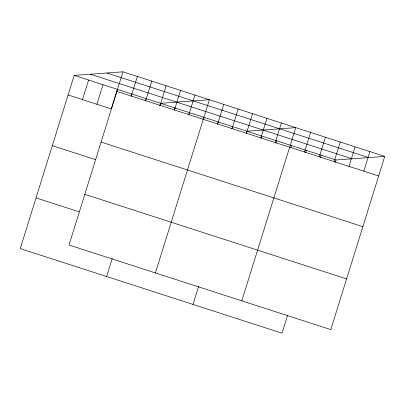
<?xml version="1.0" encoding="UTF-8"?>
<svg xmlns="http://www.w3.org/2000/svg" width="405" height="405" viewBox="0 0 405 405"><rect width="100%" height="100%" fill="white"/><g stroke="black" fill="none" stroke-linecap="round" stroke-linejoin="round"><path stroke-width="0.61" d="M122.973 71.812L69.027 245.02L330.804 329.599L384.75 156.391L122.973 71.812L74.196 75.401L20.25 248.609L282.027 333.188L287.666 315.08M82.499 99.625L88.594 80.053M96.896 104.277L102.991 84.706M117.389 89.358L111.294 108.93L68.101 94.972M131.048 96.385L131.787 94.011M131.276 96.036L137.371 76.464M145.446 101.032L146.185 98.663M145.673 100.688L151.769 81.116M106.636 276.519L112.276 258.41M159.843 105.685L160.582 103.316L209.36 99.726L155.414 272.93M160.071 105.341L166.166 85.769M174.428 109.745L174.98 107.968M174.469 109.993L180.564 90.421M188.639 114.99L189.378 112.615M188.867 114.645L194.962 95.074M203.037 119.642L203.776 117.268M217.434 124.294L218.173 121.92M217.662 123.95L223.757 104.379M231.832 128.947L232.571 126.573M232.06 128.603L238.155 109.031M193.023 304.428L198.663 286.325M246.23 133.599L246.969 131.225L295.746 127.636L241.8 300.839M246.458 133.25L252.553 113.678M260.855 137.902L266.951 118.331M261.068 138.388L261.802 136.019M275.253 142.555L281.348 122.983M275.901 143.183L276.64 140.808M290.734 147.977L291.473 145.603M304.484 152.002L310.579 132.43M305.567 152.771L306.307 150.397M319.317 156.796L325.412 137.224M320.401 157.56L321.14 155.191M334.15 161.585L340.246 142.013M335.234 162.354L335.973 159.98L384.75 156.391M348.983 166.379L355.084 146.807M363.822 171.173L369.917 151.602M106.874 72.996L368.656 157.575M90.295 74.216L352.072 158.795M74.196 75.401L335.973 159.98M116.878 91.383L378.655 175.967M101.083 142.084L362.865 226.663M52.311 145.673L95.504 159.631M84.817 194.319L346.594 278.898M36.04 197.908L79.233 211.866"/></g></svg>
